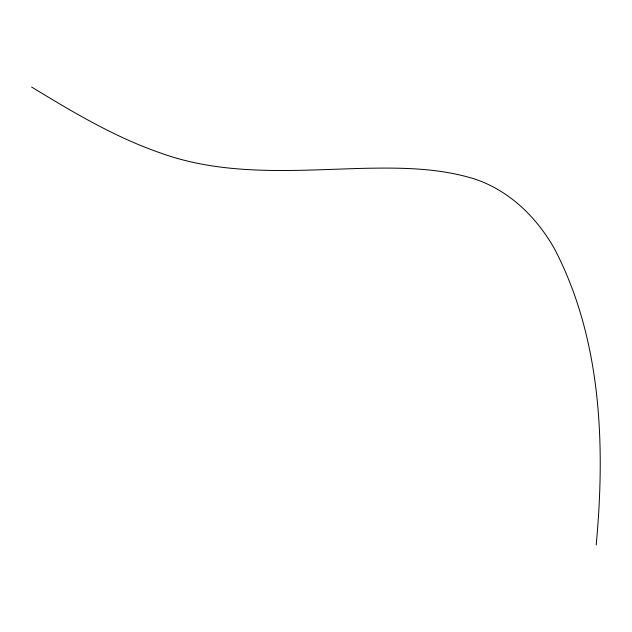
<?xml version="1.0" encoding="UTF-8"?>
<svg xmlns="http://www.w3.org/2000/svg" width="632" height="632" viewBox="0 0 632 632"><rect width="100%" height="100%" fill="white"/><g stroke="black" fill="none" stroke-linecap="round" stroke-linejoin="round"><path stroke-width="0.95" d="M596.197 544.974C605.385 445.789 601.664 340.063 555.054 249.893C536.299 215.947 506.003 187.056 467.822 177.015C433.426 167.63 397.433 167.654 362.057 168.373C294.844 170.229 225.134 176.391 160.631 153.031C114.748 137.191 72.877 112.133 31.6 87.026"/></g></svg>
